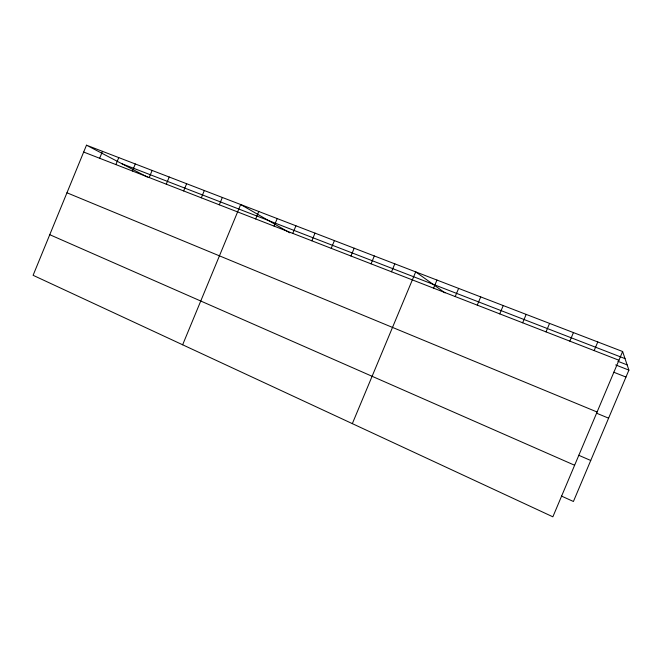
<?xml version="1.0" encoding="UTF-8"?>
<svg xmlns="http://www.w3.org/2000/svg" width="662" height="662" viewBox="0 0 662 662"><rect width="100%" height="100%" fill="white"/><g stroke="black" fill="none" stroke-linecap="round" stroke-linejoin="round"><path stroke-width="0.99" d="M86.49 145.185L33.1 275.301L552.861 516.815L622.619 351.514L86.49 145.185L147.369 177.068M99.648 158.268L102.494 151.341M115.891 164.581L118.763 157.597M132.408 171.003L135.305 163.969M149.198 177.54L152.119 170.44M166.278 184.177L169.224 177.019M183.647 190.937L186.626 183.722M201.322 197.814L204.326 190.532M219.304 204.806L222.341 197.466M182.646 344.786L240.67 204.517L289.865 232.842M255.681 218.957L258.776 211.484M274.068 226.106L277.196 218.576M292.786 233.388L295.939 225.783M311.827 240.794L315.013 233.123M331.215 248.333L334.426 240.596M350.943 256.012L354.195 248.209M371.043 263.824L374.32 255.954M391.507 271.784L394.817 263.84M352.333 423.639L415.695 271.875L444.996 292.869M433.585 288.152L436.961 280.059M455.216 296.568L458.634 288.4M477.269 305.141L480.72 296.899M499.744 313.879L503.228 305.563M522.649 322.791L526.182 314.392M546.018 331.877L549.576 323.404M569.841 341.145L573.441 332.589M594.145 350.603L597.786 341.956M622.619 351.514L628.9 370.108L573.416 501.49L561.45 496.053M122.015 163.787L625.027 358.63M83.677 152.053L618.937 360.244M617.903 361.287L627.137 364.878M615.685 364.936L628.9 370.108M613.715 372.209L625.971 377.05M66.961 192.791L597.091 412.012M596.437 413.146L608.601 418.177M578.671 455.249L590.736 460.487M49.766 234.696L574.624 465.254"/></g></svg>
